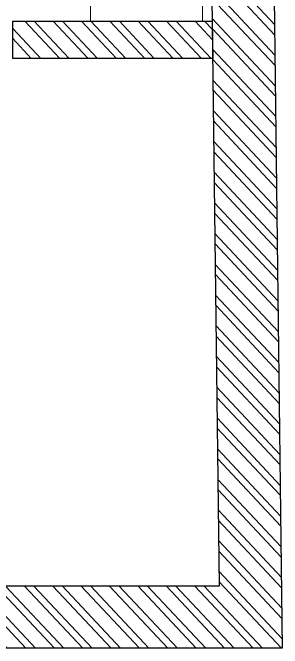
# Model space of a CAD drawing. Header units: feet. Extents: x 3470104 to 3486666, y -5473299 to -5466804.
# Drawn here: x 3485583 to 3486666, y -5473281 to -5470727 of the extents above; entities that cross this region are included whole.
import ezdxf

# ---------------------------------------------------------------- set-up
doc = ezdxf.new("R2010")
doc.units = ezdxf.units.FT
doc.header["$LTSCALE"] = 33
doc.header["$MEASUREMENT"] = 0
doc.layers.add('A-WALL', color=1, linetype='Continuous')
for name, color, linetype, lineweight in [('LENS_DIMENSION', 193, 'Continuous', 0), ('LK-FF&E WALL', 1, 'Continuous', 9), ('LN-HATCH', 251, 'Continuous', 0)]:
    doc.layers.add(name, color=color, linetype=linetype, lineweight=lineweight)

# ---------------------------------------------------------------- blocks, each defined once
blk = doc.blocks.new('A$C8114a132')
at = {"layer": 'LN-HATCH'}
h = blk.add_hatch(dxfattribs=at)
h.set_pattern_fill('ANSI32', color=256, scale=222, angle=268.1105192815815)
h.set_pattern_definition([(313.1105192815815, (-2966736.326900411, 5457578.25788322), (60.77556509153959, 56.89370077437428), []), (313.1105192815815, (-2966737.620855181, 5457539.034794664), (60.77556509153959, 56.89370077437428), [])])
h.paths.add_polyline_path([(4311.747051235754, -6164.831026037223), (4308.635796112474, -5914.831026038155), (2688.635796112008, -5914.831026037223), (2729.060645845253, -6164.831026037223)])
h.paths.add_polyline_path([(6561.921282841824, -6164.831026037223), (6558.810027718078, -5914.831026037223), (4658.662898806389, -5914.831026037223), (4661.774153930134, -6164.831026037223)])
h.paths.add_polyline_path([(9552.152817287017, -6164.831026038155), (9549.041562163271, -5914.831026039086), (6908.837130412459, -5914.831026037223), (6911.948385536205, -6164.831026037223)])
h.paths.add_polyline_path([(13002.41997241648, -6164.831026039086), (12999.30871729273, -5914.831026038155), (11567.65039788792, -5914.831026038155), (10742.71427785977, -5925.097372958436), (10742.58651296189, -5914.831026038155), (9899.068664857654, -5914.831026039086), (9902.1799199814, -6164.831026038155)])
h.paths.add_polyline_path([(16237.58028976712, -205.2778454329819), (16487.53632312547, -200.1894079148769), (16485.66965619568, -50.19632992334663), (16235.71362283733, -55.28476744145155)])
h.paths.add_polyline_path([(16499.98076932272, -1200.143261197954), (16250.02473596437, -1205.231698715128), (16308.63579611154, -5914.831026039086), (13349.33581998711, -5914.831026039086), (13352.44707511086, -6164.831026038155), (16561.76641030283, -6164.831026038155)])
h = blk.add_hatch(dxfattribs=at)
h.set_pattern_fill('ANSI32', color=256, scale=222, angle=268.1105192815815)
h.set_pattern_definition([(313.1105192815815, (-3011546.836201435, 5466908.820321308), (60.77556509153959, 56.89370077437428), []), (313.1105192815815, (-3011548.130156204, 5466869.597232753), (60.77556509153959, 56.89370077437428), [])])
h.paths.add_polyline_path([(15478.63579611154, -3794.831026039086), (15478.63579611154, -3644.831026039086), (16280.38559958991, -3644.831026039086), (16282.25235266425, -3794.831026039086)])
h.paths.add_polyline_path([(14828.63579611154, -5914.831026039086), (14678.63579611154, -5914.831026039086), (14678.63579611154, -3644.831026039086), (14828.63579611154, -3644.831026039086)])
at = {"layer": 'A-WALL'}
for p, q in [((16482.43410018459, 209.7916719308123), (16561.76641030283, -6164.831026038155)), ((16235.71362283733, -55.28476744145155), (16308.63579611154, -5914.831026039086)), ((16308.63579611154, -5914.831026039086), (2688.635796112008, -5914.831026037223)), ((16561.76641030283, -6164.831026038155), (2465.683508220595, -6164.831026038155))]:
    blk.add_line(p, q, dxfattribs=at)
blk.add_lwpolyline([(15478.63579611154, -3794.831026039086), (15478.63579611154, -3644.831026039086), (16280.38559958991, -3644.831026039086), (16282.25235266425, -3794.831026039086)], close=True, dxfattribs=at)

msp = doc.modelspace()

# ---------------------------------------------------------------- linework, layer by layer
at = {"layer": 'LK-FF&E WALL'}
msp.add_lwpolyline([(3485895.500936406, -5469883.411549824), (3485895.500936406, -5470760.841460746), (3486345.500936406, -5470760.841460746), (3486345.500936406, -5469883.411549824)], close=True, dxfattribs=at)

# ---------------------------------------------------------------- block references
at = {"layer": 'LENS_DIMENSION'}
msp.add_blockref('A$C8114a132', (3470104.036266151, -5467116.010434707), dxfattribs=at)

doc.saveas('drawing.dxf')
